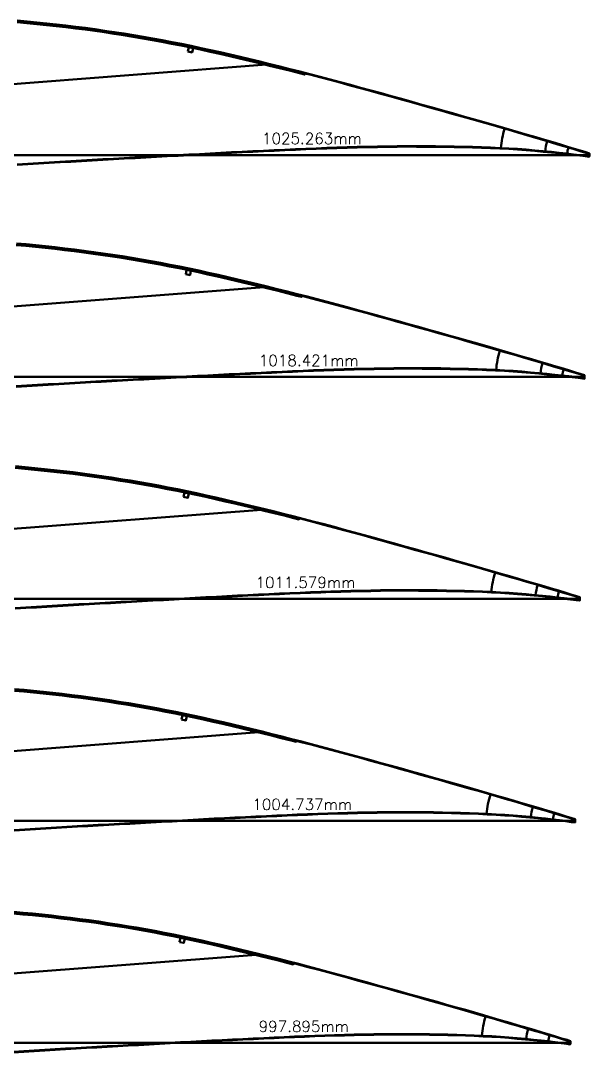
# Model space of a CAD drawing. Header units: metres. Extents: x -405 to 675, y -15418 to 133.
# Drawn here: x 128 to 641, y -3609 to -2679 of the extents above; entities that cross this region are included whole.
import ezdxf
from ezdxf.enums import TextEntityAlignment as Align

# ---------------------------------------------------------------- set-up
doc = ezdxf.new("R2010")
doc.units = ezdxf.units.M
for name, color, linetype, lineweight in [('FoilLayer', 7, 'Continuous', 50), ('RefFoilLayer', 7, 'Continuous', 50), ('StringerLayer', 7, 'Continuous', 50), ('SubLayer', 7, 'Continuous', 50), ('TextLayer', 7, 'Continuous', 50)]:
    doc.layers.add(name, color=color, linetype=linetype, lineweight=lineweight)
doc.styles.add('MSゴシック', font='romans')

msp = doc.modelspace()

# ---------------------------------------------------------------- linework, layer by layer
at = {"layer": 'FoilLayer'}
for points in [[(124.93, -2808.47), (134.61, -2807.86), (144.28, -2807.26), (153.95, -2806.66), (163.62, -2806.08), (173.28, -2805.5), (182.93, -2804.93), (192.56, -2804.37), (202.21, -2803.83), (211.87, -2803.3), (221.56, -2802.77), (231.24, -2802.24), (240.94, -2801.71), (250.63, -2801.16), (260.31, -2800.63), (269.99, -2800.11), (279.68, -2799.59), (289.36, -2799.07), (299.03, -2798.55), (308.68, -2798.03), (318.31, -2797.53), (327.92, -2797.04), (337.53, -2796.57), (347.16, -2796.1), (356.77, -2795.64), (366.34, -2795.18), (375.84, -2794.74), (385.27, -2794.33), (394.66, -2793.95), (404.02, -2793.58), (413.28, -2793.24), (422.45, -2792.94), (431.57, -2792.7), (440.68, -2792.51), (449.75, -2792.34), (458.74, -2792.16), (467.57, -2792.01), (476.22, -2791.95), (484.85, -2791.99), (493.48, -2792.03), (502.02, -2792.05), (510.45, -2792.15), (518.85, -2792.34), (527.22, -2792.53), (535.51, -2792.67), (543.67, -2792.88), (551.81, -2793.23), (560, -2793.65), (568.15, -2794.06), (576.09, -2794.51), (583.87, -2795.11), (591.62, -2795.79), (599.22, -2796.5), (606.57, -2797.2), (613.56, -2797.92), (620.19, -2798.66), (626.4, -2799.34), (632.17, -2800.01), (637.49, -2800.66), (640.78, -2801.09), (640.65, -2798.89), (637.52, -2797.89), (632.48, -2796.37), (627.02, -2794.68), (621.07, -2792.87), (614.57, -2790.95), (607.58, -2788.89), (600.19, -2786.68), (592.45, -2784.39), (584.49, -2782.04), (576.46, -2779.7), (568.36, -2777.39), (560.15, -2774.99), (551.84, -2772.55), (543.39, -2770.13), (534.81, -2767.68), (526.08, -2765.23), (517.18, -2762.72), (508.14, -2760.18), (499.01, -2757.62), (489.8, -2755.04), (480.57, -2752.45), (471.33, -2749.87), (462.09, -2747.3), (452.86, -2744.75), (443.64, -2742.21), (434.44, -2739.69), (425.27, -2737.2), (416.14, -2734.74), (407.03, -2732.31), (397.93, -2729.91), (388.85, -2727.53), (384.36, -2726.37), (384.1, -2727.39), (379.54, -2726.21), (370.52, -2723.91), (361.51, -2721.65), (352.51, -2719.43), (343.51, -2717.24), (334.51, -2715.08), (325.54, -2712.95), (316.64, -2710.87), (307.8, -2708.84), (299.01, -2706.88), (290.27, -2704.98), (281.56, -2703.14), (272.88, -2701.36), (264.2, -2699.65), (255.54, -2697.99), (246.9, -2696.4), (238.27, -2694.87), (229.63, -2693.4), (220.99, -2692), (212.33, -2690.65), (203.66, -2689.36), (194.98, -2688.13), (186.29, -2686.95), (177.59, -2685.84), (168.88, -2684.78), (160.15, -2683.78), (151.39, -2682.84), (142.62, -2681.96), (133.83, -2681.12), (125.03, -2680.33)], [(124.1, -3008.41), (133.71, -3007.81), (143.32, -3007.21), (152.93, -3006.62), (162.53, -3006.03), (172.12, -3005.46), (181.71, -3004.89), (191.28, -3004.34), (200.86, -3003.8), (210.46, -3003.28), (220.08, -3002.75), (229.7, -3002.23), (239.33, -3001.69), (248.96, -3001.15), (258.58, -3000.62), (268.19, -3000.1), (277.81, -2999.59), (287.43, -2999.08), (297.03, -2998.56), (306.62, -2998.04), (316.18, -2997.54), (325.73, -2997.06), (335.28, -2996.59), (344.84, -2996.12), (354.39, -2995.66), (363.89, -2995.21), (373.33, -2994.77), (382.7, -2994.36), (392.03, -2993.98), (401.32, -2993.62), (410.52, -2993.28), (419.63, -2992.99), (428.69, -2992.75), (437.74, -2992.56), (446.75, -2992.39), (455.68, -2992.21), (464.45, -2992.06), (473.04, -2992), (481.61, -2992.04), (490.19, -2992.08), (498.67, -2992.1), (507.05, -2992.2), (515.38, -2992.39), (523.7, -2992.57), (531.93, -2992.72), (540.05, -2992.92), (548.13, -2993.27), (556.26, -2993.69), (564.36, -2994.1), (572.25, -2994.54), (579.98, -2995.14), (587.67, -2995.81), (595.22, -2996.52), (602.52, -2997.21), (609.47, -2997.93), (616.05, -2998.66), (622.22, -2999.34), (627.95, -3000.01), (633.23, -3000.65), (636.5, -3001.08), (636.38, -2998.9), (633.26, -2997.9), (628.25, -2996.39), (622.84, -2994.72), (616.92, -2992.93), (610.47, -2991.02), (603.53, -2988.96), (596.18, -2986.78), (588.5, -2984.5), (580.59, -2982.17), (572.61, -2979.84), (564.57, -2977.54), (556.41, -2975.16), (548.16, -2972.73), (539.76, -2970.33), (531.24, -2967.9), (522.56, -2965.46), (513.73, -2962.97), (504.75, -2960.45), (495.67, -2957.9), (486.53, -2955.34), (477.36, -2952.77), (468.18, -2950.21), (459.01, -2947.66), (449.84, -2945.12), (440.68, -2942.6), (431.54, -2940.1), (422.43, -2937.62), (413.36, -2935.17), (404.31, -2932.76), (395.27, -2930.38), (386.26, -2928.02), (381.8, -2926.87), (381.53, -2927.89), (377.01, -2926.72), (368.04, -2924.43), (359.09, -2922.19), (350.15, -2919.98), (341.21, -2917.8), (332.28, -2915.66), (323.37, -2913.55), (314.52, -2911.47), (305.74, -2909.46), (297.01, -2907.51), (288.33, -2905.62), (279.68, -2903.8), (271.05, -2902.03), (262.44, -2900.33), (253.84, -2898.68), (245.25, -2897.1), (236.68, -2895.58), (228.1, -2894.12), (219.51, -2892.73), (210.91, -2891.39), (202.3, -2890.11), (193.68, -2888.89), (185.04, -2887.72), (176.4, -2886.61), (167.75, -2885.56), (159.08, -2884.57), (150.38, -2883.64), (141.66, -2882.75), (132.93, -2881.92), (124.2, -2881.14)], [(123.26, -3208.35), (132.81, -3207.75), (142.36, -3207.16), (151.9, -3206.57), (161.44, -3205.99), (170.97, -3205.42), (180.48, -3204.86), (189.99, -3204.31), (199.51, -3203.77), (209.04, -3203.25), (218.6, -3202.73), (228.16, -3202.21), (237.72, -3201.68), (247.28, -3201.14), (256.84, -3200.62), (266.39, -3200.1), (275.95, -3199.59), (285.5, -3199.08), (295.04, -3198.57), (304.56, -3198.05), (314.06, -3197.55), (323.54, -3197.07), (333.03, -3196.61), (342.53, -3196.15), (352.01, -3195.69), (361.45, -3195.24), (370.82, -3194.8), (380.13, -3194.4), (389.4, -3194.02), (398.62, -3193.66), (407.76, -3193.32), (416.81, -3193.03), (425.81, -3192.8), (434.8, -3192.6), (443.75, -3192.43), (452.62, -3192.26), (461.33, -3192.11), (469.86, -3192.05), (478.38, -3192.09), (486.89, -3192.13), (495.32, -3192.15), (503.64, -3192.24), (511.92, -3192.43), (520.18, -3192.62), (528.36, -3192.76), (536.42, -3192.97), (544.44, -3193.31), (552.53, -3193.73), (560.57, -3194.14), (568.4, -3194.57), (576.08, -3195.17), (583.72, -3195.84), (591.22, -3196.54), (598.47, -3197.23), (605.38, -3197.94), (611.91, -3198.67), (618.04, -3199.35), (623.73, -3200.01), (628.98, -3200.64), (632.23, -3201.07), (632.1, -3198.91), (629.01, -3197.92), (624.03, -3196.42), (618.65, -3194.76), (612.77, -3192.98), (606.37, -3191.08), (599.47, -3189.04), (592.18, -3186.87), (584.54, -3184.61), (576.69, -3182.29), (568.76, -3179.97), (560.77, -3177.7), (552.67, -3175.33), (544.47, -3172.92), (536.14, -3170.53), (527.67, -3168.12), (519.05, -3165.7), (510.28, -3163.22), (501.36, -3160.72), (492.34, -3158.19), (483.26, -3155.64), (474.15, -3153.09), (465.04, -3150.54), (455.93, -3148.01), (446.82, -3145.49), (437.72, -3142.99), (428.64, -3140.51), (419.59, -3138.04), (410.58, -3135.61), (401.59, -3133.22), (392.62, -3130.85), (383.66, -3128.51), (379.23, -3127.36), (378.97, -3128.38), (374.47, -3127.22), (365.57, -3124.95), (356.68, -3122.72), (347.8, -3120.52), (338.92, -3118.36), (330.04, -3116.23), (321.19, -3114.14), (312.4, -3112.08), (303.68, -3110.08), (295.02, -3108.14), (286.39, -3106.27), (277.8, -3104.45), (269.23, -3102.7), (260.67, -3101.01), (252.13, -3099.37), (243.6, -3097.8), (235.09, -3096.29), (226.57, -3094.84), (218.04, -3093.46), (209.5, -3092.13), (200.94, -3090.86), (192.37, -3089.64), (183.8, -3088.48), (175.21, -3087.38), (166.62, -3086.34), (158.01, -3085.36), (149.37, -3084.43), (140.71, -3083.55), (132.04, -3082.72), (123.36, -3081.95)], [(122.43, -3408.29), (131.91, -3407.69), (141.39, -3407.1), (150.87, -3406.52), (160.34, -3405.95), (169.81, -3405.38), (179.26, -3404.82), (188.71, -3404.28), (198.16, -3403.75), (207.63, -3403.23), (217.12, -3402.71), (226.61, -3402.19), (236.11, -3401.66), (245.61, -3401.13), (255.1, -3400.61), (264.59, -3400.1), (274.08, -3399.59), (283.57, -3399.08), (293.04, -3398.57), (302.5, -3398.06), (311.93, -3397.57), (321.35, -3397.09), (330.78, -3396.63), (340.21, -3396.17), (349.63, -3395.72), (359, -3395.27), (368.31, -3394.84), (377.55, -3394.43), (386.76, -3394.06), (395.93, -3393.7), (405.01, -3393.37), (413.99, -3393.08), (422.93, -3392.84), (431.86, -3392.65), (440.75, -3392.48), (449.56, -3392.31), (458.21, -3392.16), (466.69, -3392.1), (475.14, -3392.14), (483.6, -3392.18), (491.97, -3392.2), (500.23, -3392.29), (508.46, -3392.48), (516.67, -3392.67), (524.78, -3392.81), (532.79, -3393.01), (540.76, -3393.35), (548.79, -3393.77), (556.77, -3394.17), (564.56, -3394.61), (572.18, -3395.19), (579.77, -3395.86), (587.22, -3396.56), (594.43, -3397.25), (601.28, -3397.95), (607.77, -3398.67), (613.86, -3399.35), (619.51, -3400.01), (624.73, -3400.64), (627.95, -3401.06), (627.82, -3398.92), (624.75, -3397.94), (619.81, -3396.45), (614.47, -3394.79), (608.63, -3393.03), (602.26, -3391.14), (595.42, -3389.12), (588.17, -3386.96), (580.59, -3384.72), (572.79, -3382.41), (564.92, -3380.11), (556.98, -3377.85), (548.93, -3375.5), (540.79, -3373.11), (532.51, -3370.73), (524.1, -3368.33), (515.54, -3365.93), (506.82, -3363.48), (497.97, -3360.98), (489.01, -3358.47), (479.99, -3355.95), (470.94, -3353.41), (461.89, -3350.88), (452.84, -3348.37), (443.8, -3345.87), (434.76, -3343.38), (425.74, -3340.91), (416.75, -3338.46), (407.8, -3336.05), (398.88, -3333.67), (389.96, -3331.32), (381.06, -3328.99), (376.66, -3327.86), (376.4, -3328.87), (371.94, -3327.72), (363.09, -3325.47), (354.26, -3323.25), (345.44, -3321.07), (336.62, -3318.93), (327.81, -3316.81), (319.02, -3314.73), (310.29, -3312.68), (301.63, -3310.7), (293.02, -3308.77), (284.45, -3306.91), (275.92, -3305.11), (267.41, -3303.37), (258.91, -3301.69), (250.42, -3300.06), (241.95, -3298.5), (233.49, -3297), (225.03, -3295.57), (216.56, -3294.19), (208.08, -3292.87), (199.58, -3291.61), (191.07, -3290.4), (182.55, -3289.25), (174.03, -3288.15), (165.49, -3287.12), (156.94, -3286.14), (148.36, -3285.22), (139.76, -3284.35), (131.14, -3283.53), (122.53, -3282.76)], [(121.6, -3608.23), (131.02, -3607.64), (140.43, -3607.05), (149.84, -3606.47), (159.25, -3605.9), (168.65, -3605.34), (178.04, -3604.78), (187.42, -3604.24), (196.81, -3603.72), (206.21, -3603.2), (215.64, -3602.69), (225.07, -3602.17), (234.5, -3601.65), (243.94, -3601.12), (253.36, -3600.6), (262.79, -3600.09), (272.21, -3599.59), (281.64, -3599.09), (291.05, -3598.58), (300.44, -3598.07), (309.81, -3597.58), (319.17, -3597.11), (328.52, -3596.65), (337.89, -3596.19), (347.25, -3595.74), (356.56, -3595.3), (365.8, -3594.87), (374.98, -3594.47), (384.13, -3594.1), (393.23, -3593.74), (402.25, -3593.41), (411.17, -3593.12), (420.05, -3592.89), (428.92, -3592.7), (437.75, -3592.53), (446.5, -3592.36), (455.09, -3592.21), (463.51, -3592.15), (471.91, -3592.19), (480.31, -3592.23), (488.62, -3592.25), (496.83, -3592.34), (505, -3592.53), (513.15, -3592.71), (521.21, -3592.86), (529.16, -3593.06), (537.08, -3593.4), (545.05, -3593.8), (552.98, -3594.21), (560.71, -3594.64), (568.29, -3595.22), (575.83, -3595.89), (583.22, -3596.58), (590.38, -3597.26), (597.19, -3597.97), (603.63, -3598.68), (609.68, -3599.35), (615.3, -3600), (620.47, -3600.63), (623.67, -3601.05), (623.55, -3598.93), (620.5, -3597.95), (615.59, -3596.47), (610.28, -3594.83), (604.48, -3593.08), (598.16, -3591.21), (591.36, -3589.19), (584.16, -3587.05), (576.63, -3584.82), (568.89, -3582.53), (561.07, -3580.25), (553.19, -3578), (545.19, -3575.67), (537.1, -3573.29), (528.88, -3570.94), (520.53, -3568.55), (512.03, -3566.17), (503.37, -3563.73), (494.58, -3561.25), (485.68, -3558.76), (476.72, -3556.25), (467.74, -3553.73), (458.74, -3551.22), (449.76, -3548.72), (440.77, -3546.24), (431.8, -3543.77), (422.84, -3541.32), (413.91, -3538.89), (405.03, -3536.49), (396.16, -3534.13), (387.3, -3531.79), (378.47, -3529.48), (374.1, -3528.35), (373.84, -3529.37), (369.4, -3528.22), (360.62, -3525.98), (351.85, -3523.78), (343.09, -3521.62), (334.33, -3519.49), (325.57, -3517.39), (316.84, -3515.32), (308.17, -3513.29), (299.57, -3511.31), (291.02, -3509.4), (282.52, -3507.55), (274.04, -3505.76), (265.58, -3504.04), (257.14, -3502.37), (248.72, -3500.75), (240.3, -3499.2), (231.9, -3497.71), (223.5, -3496.29), (215.08, -3494.92), (206.66, -3493.61), (198.22, -3492.35), (189.77, -3491.15), (181.31, -3490.01), (172.84, -3488.92), (164.36, -3487.9), (155.87, -3486.93), (147.35, -3486.01), (138.81, -3485.15), (130.25, -3484.33), (121.69, -3483.57)]]:
    msp.add_lwpolyline(points, dxfattribs=at)
at = {"layer": 'RefFoilLayer'}
for points in [[(124.96, -2808.92), (134.64, -2808.31), (144.31, -2807.71), (153.98, -2807.11), (163.65, -2806.53), (173.31, -2805.95), (182.95, -2805.38), (192.59, -2804.82), (202.23, -2804.28), (211.9, -2803.75), (221.58, -2803.22), (231.27, -2802.69), (240.96, -2802.15), (250.65, -2801.61), (260.34, -2801.08), (270.02, -2800.56), (279.7, -2800.04), (289.38, -2799.52), (299.05, -2799), (308.7, -2798.48), (318.33, -2797.98), (327.94, -2797.49), (337.56, -2797.01), (347.18, -2796.55), (356.79, -2796.09), (366.36, -2795.63), (375.86, -2795.19), (385.29, -2794.78), (394.68, -2794.4), (404.03, -2794.03), (413.3, -2793.69), (422.46, -2793.39), (431.58, -2793.15), (440.69, -2792.96), (449.76, -2792.79), (458.75, -2792.61), (467.57, -2792.46), (476.22, -2792.4), (484.85, -2792.44), (493.48, -2792.48), (502.02, -2792.5), (510.44, -2792.6), (518.84, -2792.79), (527.21, -2792.98), (535.49, -2793.12), (543.65, -2793.33), (551.79, -2793.68), (559.98, -2794.1), (568.12, -2794.51), (576.06, -2794.96), (583.83, -2795.55), (591.58, -2796.24), (599.18, -2796.95), (606.52, -2797.65), (613.51, -2798.37), (620.14, -2799.1), (626.34, -2799.79), (632.12, -2800.46), (637.43, -2801.1), (640.72, -2801.54), (640.79, -2798.46), (637.65, -2797.46), (632.61, -2795.94), (627.15, -2794.25), (621.19, -2792.44), (614.7, -2790.52), (607.71, -2788.45), (600.32, -2786.25), (592.58, -2783.96), (584.62, -2781.61), (576.58, -2779.26), (568.49, -2776.96), (560.27, -2774.56), (551.96, -2772.11), (543.51, -2769.69), (534.93, -2767.25), (526.2, -2764.8), (517.3, -2762.29), (508.27, -2759.75), (499.13, -2757.18), (489.92, -2754.6), (480.69, -2752.02), (471.45, -2749.44), (462.21, -2746.87), (452.98, -2744.32), (443.76, -2741.78), (434.56, -2739.26), (425.39, -2736.76), (416.25, -2734.3), (407.14, -2731.87), (398.04, -2729.47), (388.96, -2727.1), (379.91, -2724.76), (370.88, -2722.46), (361.87, -2720.2), (352.86, -2717.97), (343.86, -2715.78), (334.86, -2713.62), (325.89, -2711.49), (316.97, -2709.41), (308.12, -2707.38), (299.33, -2705.41), (290.58, -2703.51), (281.86, -2701.67), (273.17, -2699.89), (264.48, -2698.17), (255.82, -2696.52), (247.16, -2694.92), (238.52, -2693.39), (229.88, -2691.92), (221.22, -2690.51), (212.55, -2689.17), (203.87, -2687.88), (195.18, -2686.64), (186.48, -2685.47), (177.77, -2684.35), (169.05, -2683.29), (160.31, -2682.29), (151.54, -2681.35), (142.76, -2680.46), (133.96, -2679.62), (125.16, -2678.84)], [(124.13, -3008.86), (133.74, -3008.25), (143.35, -3007.66), (152.95, -3007.07), (162.56, -3006.48), (172.15, -3005.91), (181.73, -3005.34), (191.3, -3004.79), (200.88, -3004.25), (210.48, -3003.73), (220.1, -3003.2), (229.73, -3002.67), (239.35, -3002.14), (248.98, -3001.6), (258.6, -3001.07), (268.22, -3000.55), (277.84, -3000.04), (287.45, -2999.53), (297.06, -2999.01), (306.64, -2998.49), (316.21, -2997.99), (325.75, -2997.5), (335.3, -2997.03), (344.86, -2996.57), (354.41, -2996.11), (363.91, -2995.66), (373.35, -2995.22), (382.71, -2994.81), (392.05, -2994.43), (401.34, -2994.07), (410.54, -2993.73), (419.64, -2993.44), (428.7, -2993.2), (437.75, -2993.01), (446.76, -2992.84), (455.69, -2992.66), (464.45, -2992.51), (473.04, -2992.45), (481.61, -2992.49), (490.19, -2992.53), (498.67, -2992.55), (507.04, -2992.65), (515.37, -2992.84), (523.69, -2993.02), (531.92, -2993.17), (540.03, -2993.37), (548.1, -2993.72), (556.24, -2994.14), (564.33, -2994.55), (572.21, -2994.99), (579.94, -2995.58), (587.63, -2996.26), (595.18, -2996.97), (602.47, -2997.66), (609.42, -2998.38), (616, -2999.11), (622.16, -2999.79), (627.9, -3000.46), (633.17, -3001.1), (636.44, -3001.53), (636.51, -2998.47), (633.39, -2997.47), (628.39, -2995.96), (622.97, -2994.29), (617.05, -2992.49), (610.6, -2990.58), (603.66, -2988.53), (596.31, -2986.35), (588.63, -2984.07), (580.72, -2981.73), (572.73, -2979.4), (564.69, -2977.11), (556.54, -2974.73), (548.28, -2972.3), (539.89, -2969.9), (531.36, -2967.46), (522.69, -2965.03), (513.85, -2962.54), (504.87, -2960.01), (495.8, -2957.47), (486.65, -2954.91), (477.48, -2952.34), (468.3, -2949.77), (459.13, -2947.22), (449.96, -2944.69), (440.8, -2942.17), (431.66, -2939.67), (422.55, -2937.19), (413.48, -2934.74), (404.42, -2932.33), (395.39, -2929.94), (386.37, -2927.58), (377.38, -2925.26), (368.41, -2922.98), (359.45, -2920.73), (350.51, -2918.52), (341.56, -2916.34), (332.62, -2914.2), (323.71, -2912.08), (314.86, -2910.01), (306.07, -2908), (297.33, -2906.04), (288.64, -2904.15), (279.98, -2902.33), (271.34, -2900.56), (262.72, -2898.85), (254.11, -2897.21), (245.51, -2895.62), (236.93, -2894.1), (228.34, -2892.64), (219.74, -2891.24), (211.13, -2889.91), (202.51, -2888.62), (193.88, -2887.4), (185.23, -2886.23), (176.58, -2885.12), (167.92, -2884.07), (159.24, -2883.08), (150.53, -2882.14), (141.81, -2881.26), (133.07, -2880.43), (124.32, -2879.65)], [(123.29, -3208.8), (132.84, -3208.2), (142.38, -3207.6), (151.92, -3207.02), (161.46, -3206.44), (170.99, -3205.87), (180.51, -3205.31), (190.02, -3204.76), (199.53, -3204.22), (209.07, -3203.7), (218.62, -3203.18), (228.18, -3202.66), (237.74, -3202.13), (247.31, -3201.59), (256.86, -3201.07), (266.41, -3200.55), (275.97, -3200.04), (285.52, -3199.53), (295.06, -3199.02), (304.58, -3198.5), (314.08, -3198), (323.56, -3197.52), (333.05, -3197.05), (342.55, -3196.6), (352.03, -3196.14), (361.47, -3195.69), (370.84, -3195.25), (380.14, -3194.85), (389.41, -3194.47), (398.64, -3194.11), (407.78, -3193.77), (416.82, -3193.48), (425.82, -3193.25), (434.81, -3193.05), (443.76, -3192.88), (452.63, -3192.71), (461.33, -3192.56), (469.86, -3192.5), (478.38, -3192.54), (486.89, -3192.58), (495.32, -3192.6), (503.63, -3192.69), (511.91, -3192.88), (520.18, -3193.07), (528.35, -3193.21), (536.4, -3193.42), (544.42, -3193.76), (552.5, -3194.18), (560.54, -3194.58), (568.37, -3195.02), (576.04, -3195.61), (583.68, -3196.29), (591.18, -3196.99), (598.43, -3197.68), (605.33, -3198.39), (611.86, -3199.12), (617.98, -3199.79), (623.68, -3200.46), (628.92, -3201.09), (632.17, -3201.52), (632.24, -3198.48), (629.14, -3197.49), (624.17, -3195.99), (618.78, -3194.32), (612.9, -3192.54), (606.49, -3190.65), (599.6, -3188.61), (592.3, -3186.44), (584.67, -3184.18), (576.82, -3181.86), (568.89, -3179.54), (560.9, -3177.27), (552.8, -3174.9), (544.6, -3172.49), (536.26, -3170.1), (527.79, -3167.68), (519.18, -3165.27), (510.4, -3162.79), (501.48, -3160.28), (492.46, -3157.75), (483.38, -3155.21), (474.27, -3152.66), (465.16, -3150.11), (456.05, -3147.58), (446.94, -3145.06), (437.84, -3142.56), (428.76, -3140.07), (419.71, -3137.61), (410.7, -3135.18), (401.71, -3132.78), (392.73, -3130.41), (383.77, -3128.07), (374.84, -3125.76), (365.93, -3123.49), (357.04, -3121.26), (348.15, -3119.07), (339.27, -3116.91), (330.39, -3114.78), (321.54, -3112.68), (312.74, -3110.62), (304.01, -3108.61), (295.34, -3106.67), (286.7, -3104.8), (278.1, -3102.98), (269.52, -3101.23), (260.95, -3099.53), (252.4, -3097.9), (243.87, -3096.32), (235.34, -3094.81), (226.81, -3093.36), (218.27, -3091.98), (209.72, -3090.64), (201.15, -3089.37), (192.57, -3088.16), (183.99, -3086.99), (175.4, -3085.89), (166.79, -3084.85), (158.17, -3083.86), (149.52, -3082.93), (140.85, -3082.06), (132.17, -3081.23), (123.49, -3080.46)], [(122.46, -3408.74), (131.94, -3408.14), (141.42, -3407.55), (150.9, -3406.97), (160.37, -3406.4), (169.84, -3405.83), (179.29, -3405.27), (188.73, -3404.72), (198.18, -3404.19), (207.65, -3403.68), (217.14, -3403.16), (226.64, -3402.64), (236.14, -3402.11), (245.64, -3401.58), (255.13, -3401.06), (264.61, -3400.54), (274.1, -3400.04), (283.59, -3399.53), (293.07, -3399.02), (302.52, -3398.51), (311.96, -3398.02), (321.38, -3397.54), (330.8, -3397.07), (340.23, -3396.62), (349.65, -3396.17), (359.02, -3395.72), (368.33, -3395.29), (377.57, -3394.88), (386.78, -3394.51), (395.94, -3394.15), (405.02, -3393.82), (414, -3393.53), (422.94, -3393.29), (431.87, -3393.1), (440.76, -3392.93), (449.57, -3392.76), (458.21, -3392.61), (466.68, -3392.55), (475.14, -3392.59), (483.6, -3392.63), (491.97, -3392.65), (500.22, -3392.74), (508.45, -3392.93), (516.66, -3393.12), (524.77, -3393.26), (532.77, -3393.46), (540.74, -3393.8), (548.77, -3394.21), (556.75, -3394.62), (564.52, -3395.06), (572.14, -3395.64), (579.73, -3396.31), (587.18, -3397.01), (594.38, -3397.69), (601.23, -3398.4), (607.72, -3399.12), (613.8, -3399.79), (619.46, -3400.45), (624.67, -3401.08), (627.89, -3401.51), (627.96, -3398.49), (624.88, -3397.51), (619.94, -3396.02), (614.6, -3394.36), (608.76, -3392.59), (602.39, -3390.71), (595.55, -3388.69), (588.3, -3386.53), (580.72, -3384.28), (572.91, -3381.98), (565.04, -3379.68), (557.11, -3377.42), (549.06, -3375.07), (540.91, -3372.67), (532.63, -3370.3), (524.22, -3367.9), (515.66, -3365.5), (506.95, -3363.04), (498.09, -3360.55), (489.13, -3358.04), (480.11, -3355.51), (471.06, -3352.98), (462.01, -3350.45), (452.96, -3347.93), (443.92, -3345.43), (434.88, -3342.95), (425.86, -3340.48), (416.87, -3338.03), (407.92, -3335.62), (398.99, -3333.24), (390.07, -3330.88), (381.18, -3328.56), (372.31, -3326.27), (363.46, -3324.01), (354.62, -3321.79), (345.8, -3319.61), (336.97, -3317.47), (328.15, -3315.35), (319.36, -3313.27), (310.62, -3311.22), (301.95, -3309.23), (293.34, -3307.31), (284.76, -3305.44), (276.22, -3303.64), (267.7, -3301.9), (259.19, -3300.21), (250.69, -3298.59), (242.22, -3297.02), (233.75, -3295.52), (225.27, -3294.08), (216.79, -3292.71), (208.3, -3291.38), (199.79, -3290.12), (191.27, -3288.91), (182.74, -3287.76), (174.21, -3286.66), (165.66, -3285.63), (157.1, -3284.65), (148.51, -3283.73), (139.9, -3282.86), (131.28, -3282.03), (122.65, -3281.26)], [(121.62, -3608.68), (131.04, -3608.09), (140.46, -3607.5), (149.87, -3606.92), (159.28, -3606.35), (168.68, -3605.79), (178.07, -3605.23), (187.45, -3604.69), (196.83, -3604.17), (206.24, -3603.65), (215.67, -3603.14), (225.1, -3602.62), (234.53, -3602.1), (243.96, -3601.57), (253.39, -3601.05), (262.81, -3600.54), (272.24, -3600.04), (281.66, -3599.54), (291.07, -3599.03), (300.46, -3598.52), (309.83, -3598.03), (319.19, -3597.55), (328.55, -3597.09), (337.91, -3596.64), (347.27, -3596.19), (356.58, -3595.75), (365.82, -3595.32), (375, -3594.92), (384.15, -3594.55), (393.25, -3594.19), (402.26, -3593.86), (411.18, -3593.57), (420.06, -3593.34), (428.92, -3593.15), (437.75, -3592.98), (446.51, -3592.81), (455.09, -3592.66), (463.51, -3592.6), (471.9, -3592.64), (480.31, -3592.68), (488.62, -3592.7), (496.82, -3592.79), (504.99, -3592.98), (513.14, -3593.16), (521.2, -3593.31), (529.14, -3593.51), (537.06, -3593.85), (545.03, -3594.25), (552.96, -3594.66), (560.68, -3595.09), (568.25, -3595.67), (575.78, -3596.34), (583.18, -3597.03), (590.33, -3597.71), (597.14, -3598.41), (603.58, -3599.13), (609.62, -3599.8), (615.24, -3600.45), (620.41, -3601.07), (623.61, -3601.5), (623.68, -3598.5), (620.63, -3597.52), (615.72, -3596.04), (610.41, -3594.4), (604.61, -3592.64), (598.29, -3590.77), (591.49, -3588.76), (584.29, -3586.62), (576.76, -3584.39), (569.01, -3582.1), (561.19, -3579.82), (553.31, -3577.57), (545.32, -3575.24), (537.23, -3572.86), (529.01, -3570.5), (520.65, -3568.12), (512.15, -3565.74), (503.49, -3563.29), (494.7, -3560.82), (485.8, -3558.32), (476.84, -3555.81), (467.86, -3553.3), (458.86, -3550.79), (449.88, -3548.29), (440.89, -3545.8), (431.91, -3543.33), (422.96, -3540.88), (414.03, -3538.45), (405.14, -3536.05), (396.27, -3533.69), (387.42, -3531.35), (378.58, -3529.04), (369.77, -3526.77), (360.98, -3524.53), (352.21, -3522.33), (343.44, -3520.16), (334.68, -3518.03), (325.92, -3515.93), (317.19, -3513.86), (308.51, -3511.83), (299.9, -3509.85), (291.34, -3507.94), (282.83, -3506.09), (274.34, -3504.3), (265.88, -3502.56), (257.42, -3500.89), (248.99, -3499.28), (240.57, -3497.72), (232.15, -3496.23), (223.74, -3494.81), (215.31, -3493.44), (206.88, -3492.12), (198.43, -3490.87), (189.97, -3489.67), (181.5, -3488.52), (173.02, -3487.44), (164.53, -3486.41), (156.03, -3485.44), (147.5, -3484.52), (138.95, -3483.65), (130.38, -3482.84), (121.82, -3482.07)]]:
    msp.add_lwpolyline(points, dxfattribs=at)
at = {"layer": 'StringerLayer'}
for points in [[(278.85, -2706.66), (282.77, -2707.48), (283.59, -2703.57), (279.68, -2702.74), (278.85, -2706.66)], [(276.97, -2907.31), (280.89, -2908.14), (281.71, -2904.22), (277.8, -2903.4), (276.97, -2907.31)], [(275.09, -3107.97), (279.01, -3108.79), (279.83, -3104.88), (275.92, -3104.05), (275.09, -3107.97)], [(273.21, -3308.62), (277.12, -3309.45), (277.95, -3305.54), (274.04, -3304.71), (273.21, -3308.62)], [(271.33, -3509.28), (275.24, -3510.11), (276.07, -3506.19), (272.15, -3505.37), (271.33, -3509.28)]]:
    msp.add_lwpolyline(points, dxfattribs=at)
at = {"layer": 'SubLayer'}
for p, q in [((353.82, -2718.21), (-371.15, -2773.99)), ((-384.47, -2800), (640.79, -2800)), ((351.46, -2918.75), (-368.68, -2974.17)), ((-381.91, -3000), (636.51, -3000)), ((349.1, -3119.3), (-366.2, -3174.34)), ((-379.34, -3200), (632.24, -3200)), ((346.73, -3319.85), (-363.72, -3374.51)), ((-376.78, -3400), (627.96, -3400)), ((344.37, -3520.39), (-361.25, -3574.69)), ((-374.21, -3600), (623.68, -3600))]:
    msp.add_line(p, q, dxfattribs=at)
for centre, radius, start, end in [((640.79, -2800), 80, 162.71662, 175.48327), ((640.79, -2800), 40, 161.73461, 175.2118), ((640.79, -2800), 20, 159.99099, 176.35251), ((636.51, -3000), 80, 162.72537, 175.49181), ((636.51, -3000), 40, 161.7502, 175.2031), ((636.51, -3000), 20, 160.02074, 176.32615), ((632.24, -3200), 80, 162.73411, 175.50033), ((632.24, -3200), 40, 161.76579, 175.19441), ((632.24, -3200), 20, 160.05048, 176.29979), ((627.96, -3400), 80, 162.74285, 175.50879), ((627.96, -3400), 40, 161.78138, 175.18571), ((627.96, -3400), 20, 160.08023, 176.27343), ((623.68, -3600), 80, 162.7516, 175.51725), ((623.68, -3600), 40, 161.79698, 175.17701), ((623.68, -3600), 20, 160.10997, 176.24708)]:
    msp.add_arc(centre, radius, start, end, dxfattribs=at)

# ---------------------------------------------------------------- texts
at = {"layer": 'TextLayer', "style": 'MSゴシック'}
for s, p in [('1025.263mm', (435.74, -2793.07)), ('1018.421mm', (432.83, -2993.11)), ('1011.579mm', (429.92, -3193.16)), ('1004.737mm', (427.01, -3393.2)), ('997.895mm', (424.11, -3593.25))]:
    msp.add_text(s, height=10, dxfattribs=at).set_placement(p, align=Align.BOTTOM_RIGHT)

doc.saveas('drawing.dxf')
